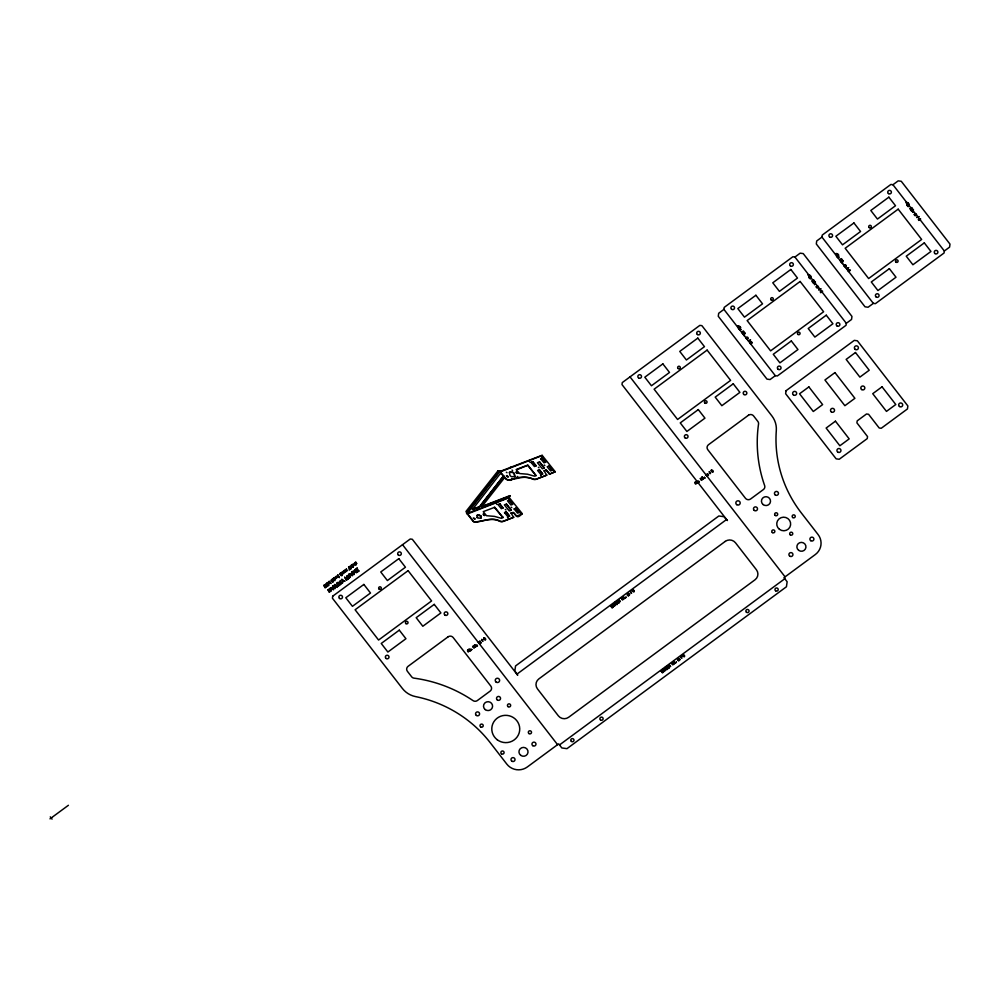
<?xml version="1.0" encoding="UTF-8"?>
<svg xmlns="http://www.w3.org/2000/svg" width="1000" height="1000" viewBox="0 0 1000 1000"><rect width="100%" height="100%" fill="white"/><g stroke="black" fill="none" stroke-linecap="round" stroke-linejoin="round"><path stroke-width="1.5" d="M482.1 506.375L509.925 495.65L509.275 497.638L522.212 513.6C514.788 522 516.2 510.462 510.988 513.112M509.263 497.275L466.987 513.488L472.987 521.163A5.587 5.463 6.5 0 0 474.225 522.1C482.3 522.112 491.388 516.675 499.888 521.375A4.7 4.588 6.5 0 0 503.088 521.462L513.638 517.4L511 512.95L513.375 512.4L516.688 516.087L522.2 513.962M499.663 471.562L498.75 471.037L506.062 478.988A5.587 5.463 6.5 0 0 507.3 479.925C515.375 479.95 524.462 474.513 532.962 479.2A4.7 4.588 6.5 0 0 536.163 479.3L546.712 475.238L544.075 470.788L546.45 470.225L549.763 473.913L555.275 471.788L542.087 455.288L499.688 471.55L467.312 513.425L473.162 520.95A5.587 5.463 6.5 0 0 474.387 521.888C482.475 521.9 491.562 516.462 500.062 521.15A4.7 4.588 6.5 0 0 503.263 521.25L513.812 517.188M502.95 517.762L494.8 507.262L483.237 511.637L486.512 515.712L494.45 516.388L501.4 518.337L503.013 517.087M536.025 475.6L527.712 465.312L516.337 469.862L519.587 473.55L527.525 474.212L534.462 476.163L536.05 475.637L527.875 465.087L516.312 469.475M723.925 309.4L724.2 307.4L792.875 256.75L794.925 257.038L800.163 253.175L803.238 253.6L851.963 316.438L851.55 319.45L846.312 323.312L846.025 325.312L777.362 375.962L775.312 375.688L770.075 379.55L766.988 379.125L718.263 316.275L718.688 313.275L723.925 309.4L775.312 375.688M821.963 237.1L822.237 235.087L890.9 184.438L892.95 184.725L898.2 180.863L901.275 181.287L950 244.125L949.587 247.138L944.338 251L944.062 253L875.4 303.65L873.337 303.375L868.1 307.238L865.025 306.812L816.3 243.962L816.712 240.963L821.963 237.1L873.337 303.375M501.262 473.113A5.775 5.637 6.5 0 0 499.688 474.425L472.45 509.475L478.7 507.287A5.587 5.45 6.5 0 0 480.75 505.75L503.85 476.287M473.275 518.05C477.625 519.763 471.163 517.263 475.125 519.138M483.013 514.163C486.362 518.162 481.788 510.975 484.675 515.575M506.375 475.75C510.3 479.588 504.8 472.6 508.2 476.975M517.75 473.4C517.225 469.387 514.55 474.45 517.95 473.062M476.637 517.263L477.312 517.762M480.712 515.7L481.388 516.188M506.337 472.225L506.987 472.725M496.475 503.938L497.038 504.425M511.987 470.05L512.625 470.55M511.575 478.6L512.137 479.087M505.275 509.438L505.962 509.938M508.975 499.062L509.625 499.575M517.212 476.425L517.788 476.912M507.45 517.55L508.137 518.05M511.15 507.175L511.8 507.688M529.538 461.763L530.112 462.25M520.037 512.7L520.675 513.212M538.35 467.275L539.038 467.762M542.05 456.9L542.7 457.4M540.525 475.387L541.175 475.887M544.225 465.012L544.862 465.513M553.112 470.538L553.787 471.025M477.038 515.363L477.612 517.4A3.688 3.6 6.5 0 0 478.537 518.125L480.962 518.138L480.538 515.887A3.688 3.6 6.5 0 0 479.613 515.15L477.075 515.3L479.438 515.363A3.688 3.6 6.5 0 1 480.375 516.1L480.938 518.138M842.175 262.85L842.65 263.438L842.425 262.613M912.487 211.737L912.95 212.325L912.725 211.5M509.425 472.375L512.812 472.262A5.3 5.175 6.5 0 1 514.288 473.413L514.837 476.662L511.488 476.675A5.3 5.175 6.5 0 1 510.012 475.525L509.375 472.413A1.613 1.575 6.5 0 1 509.888 472.1L512.638 472.475A5.3 5.175 6.5 0 1 514.125 473.625L514.85 476.637M498.013 470.812L465.988 511.438L467.075 513.45M466.488 513.112L499.363 471.413M467.188 514.038L509.3 497.663M500.25 471.863L542.337 455.45M503.512 475.875L480.988 504.888M510.075 467.512L511.213 467.062M472.438 509.288L478.488 507.013A5.587 5.45 6.5 0 0 480.525 505.475L503.625 476.025M504.762 477.413L481.625 506.912L510.15 495.925M505.725 478.612L500.062 471.413M510.312 480.387C517.2 476.413 525.737 476.312 533.138 478.988A4.7 4.588 6.5 0 0 536.337 479.087L546.875 475.025M494.263 507.25L502.75 517.175M499.75 503.825L497.95 504.513L501.337 508.7L503.137 508.013L499.75 503.825L502.875 508.113M531.112 462.463L532.812 461.65L536.213 465.838L534.412 466.525L531.025 462.35L532.812 461.65M506.425 504.087L504.363 504.875L509.288 510.962L511.35 510.163L506.425 504.087L511.087 510.262M509.338 500.125L507.537 500.825L510.925 505.012L512.725 504.312L509.338 500.125L512.463 504.412M539.5 461.912L537.438 462.713L542.362 468.787L544.425 467.987L539.5 461.912L544.163 468.088M540.7 458.762L542.413 457.962L545.8 462.15L544 462.837L540.612 458.65L542.413 457.962M504.613 512.737L506.312 511.925L509.712 516.112L507.912 516.8L504.513 512.612L506.312 511.925M539.388 469.75L537.587 470.45L540.988 474.637L542.788 473.938L539.388 469.75L542.525 474.038M514.2 509.038L515.9 508.237L519.3 512.413L517.5 513.112L514.1 508.925L515.9 508.237M544.062 470.938L545.988 470.05M548.975 466.062L547.175 466.75L550.575 470.938L552.375 470.25L548.975 466.062L552.112 470.35M545.825 470.262L546.45 470.225M546.287 470.438L549.3 473.738M549.125 473.95L549.763 473.913M555.275 471.788L549.587 474.125M500.45 471.213L499.712 471.838M50 818.863L51.75 817.575M52.325 817.138L68.412 805.288M739.188 328.975L739.9 328.45L740.475 329.387L739.575 329.475M810.438 277.162L811.05 276.3L809.05 277.775L810.475 279L810.837 277.663M746.188 338.025L746.85 337.537L747.463 338.413L746.663 338.65M478.225 642.113L479.475 642.562L479.988 640.812L479.95 642.237L481.075 642.725L479.75 644.075M696.775 480.9L698.025 483.062L699.25 481.987L698.625 481.062L697.387 481.7M697.575 481.938L698.838 481.562L698.112 482.638M517.188 673.962L726.3 519.712M559.487 744.938L784.8 578.737M515.962 472.062L517.775 473.075M510.487 480.175L507.463 479.712A5.587 5.463 6.5 0 1 506.238 478.775L505.9 478.4M814.663 283.988L814.562 284.738L814.688 283.812M744.362 335.1L744.262 335.85L744.388 334.925M625.788 597.1L625.688 597.837L626.138 597.1M676.112 662.013L676.012 662.75L676.462 662.013M497.775 470.9L498.988 470.95M542.238 458.175L545.538 462.25M532.65 461.863L535.95 465.938M515.737 508.45L519.038 512.525M506.15 512.137L509.45 516.213M892.95 184.725L944.338 251M794.925 257.038L846.312 323.312M630.025 376.875L785.062 576.85M402.525 544.688L557.562 744.663M50.275 816.862L52.05 819.137M817.763 287.3L816.488 286.913L817.15 286.425L817.763 287.3M845.487 266.1L844.212 265.725L844.875 265.225L845.487 266.1M915.788 214.988L914.513 214.6L915.175 214.112L915.788 214.988M328.663 582.413L329.75 583.038L328.663 582.413M354.312 564.725C352.375 561.45 352.4 567.9 354.312 564.725M333.237 581.138C331.55 582.762 333.787 580.125 332.8 579.475C331.087 578.263 330.588 582.337 331.562 580.35C332.45 579.475 332.388 584.9 333.237 581.138M474.787 647.125L473.9 648.125L473.15 647.175L474.113 646.6L472.612 646.4L473.888 645.975L474.787 647.125M623.387 599.038L622.513 600.025L621.763 599.087L622.725 598.5L621.225 598.3L622.5 597.888L623.387 599.038M673.725 663.95L672.837 664.938L672.087 664L673.012 663.363L671.55 663.213L672.825 662.8L673.725 663.95M702.288 479.312L701.4 480.312L700.65 479.363L701.612 478.787L700.113 478.587L701.388 478.162L702.288 479.312M340.487 581.525L340.35 582.4L341.887 583.05L340.075 584.9L338 582.225L339.275 583.138L340.4 580.45L340.487 581.525M349.162 575.125L349.025 576L350.562 576.638L348.75 578.5L346.675 575.825L347.962 576.737L348.625 574.375L351.575 573.475L351.675 572.137L352.638 575.625L349.125 574.012L349.162 575.125M628.663 593.513L629.688 594.625L628.362 595.988C625.188 594.125 629.288 593.837 628.663 593.513M678.988 658.425L680.013 659.538L678.688 660.9C675.512 659.038 679.613 658.75 678.988 658.425M707.55 473.787L708.575 474.913L707.25 476.262C704.075 474.412 708.175 474.113 707.55 473.787M471.763 649.5L470.525 650.875L469 648.913L471.763 649.5M483.913 638.275L484.938 638.65L483.913 638.275M632.513 590.188L633.55 590.55L632.513 590.188M682.837 655.1L683.875 655.462L682.837 655.1M711.4 470.462L712.438 470.838L711.4 470.462M615.2 604.8L614.263 605.788L613.325 604.6L614.312 603.875L615.2 604.8M665.537 669.712L664.587 670.7L663.662 669.513L664.638 668.787L665.537 669.712M342.075 575.013C342.375 577.388 338.35 573.538 340.65 572.95L340.087 573.987L342.075 575.013M467.675 650.312C469.95 653.425 466.675 651.688 467.75 649.788C469.787 649.013 470.812 653.213 468.425 649.862L467.675 650.312M695.175 482.5C697.45 485.613 694.175 483.875 695.25 481.975C697.288 481.2 698.312 485.4 695.925 482.05L695.175 482.5M613.088 604.312L614.163 606.075L615.462 605.35L614.7 603.675L613.088 604.312M663.413 669.225L664.488 670.987L665.8 670.263L665.025 668.587L663.413 669.225M750.738 342.388L751.338 343.338L752.3 342.413L750.65 342.075L749.963 342.912L750.55 343.85L750.738 342.388M821.038 291.275L821.637 292.225L822.613 291.3L820.95 290.963L820.263 291.788L820.85 292.738L821.038 291.275M848.763 270.075L849.375 271.025L850.337 270.1L848.675 269.762L848 270.6L848.575 271.537L848.763 270.075M919.062 218.962L919.675 219.913L920.638 218.988L918.975 218.65L918.3 219.475L918.875 220.425L919.062 218.962M743.188 332.088L743.35 330.962L743.95 331.7L743.238 332.738L742.125 333.05L741.587 332.2L742.55 331.475L743.188 332.088M813.487 280.975L813.65 279.85L814.25 280.587L813.538 281.625L812.425 281.938L811.888 281.087L812.85 280.363L813.487 280.975M841.225 259.775L841.388 258.65L841.975 259.387L841.275 260.425L840.163 260.738L839.625 259.887L840.588 259.163L841.225 259.775M911.525 208.663L911.688 207.537L912.275 208.275L911.575 209.312L910.462 209.625L909.925 208.775L910.888 208.05L911.525 208.663M334.162 577.913C336.938 581.2 335.487 575.575 334.162 577.913M335.95 576.6C338.725 579.888 337.275 574.263 335.95 576.6M352.113 566.8L351.112 567.463L351.312 568.612L349.575 566.362L351.4 567.112L351.075 565.25L352.113 566.8M342.925 573.25L341 572.688L342.262 574.312L343.212 573.675L344.487 572.475L343.45 570.887L343.812 572.712L342.013 571.95L342.925 573.25M345.775 571.15L343.85 570.588L345.112 572.212L347.038 570.85L346.287 568.787L346.65 570.612L344.85 569.85L345.775 571.15M328.075 589.738L329.075 592.038L331.425 590.788C331.4 589.637 329.25 593.725 328.387 590.487L329.425 589.113L330.3 589.55L329.738 590.45L330.9 589.6L330.125 588.612L328.075 589.738M333.038 578.638L333.938 580.462L335.025 580.562L333.675 578.138L333.038 578.638M332.688 596.2L332.413 598.2L402.4 688.475A21.962 21.438 6.5 0 0 415.562 696.6A124.438 121.487 6.5 0 1 490.125 742.575L506.825 764.125A14.638 14.287 6.5 0 0 527.337 766.963L558.663 743.863L561.838 747.95L566.962 748.662L786.438 586.763L787.138 581.763L783.962 577.663L815.288 554.562A14.638 14.287 6.5 0 0 818.075 534.538L801.363 512.987A124.438 121.487 6.5 0 1 776.312 430.487A21.962 21.438 6.5 0 0 771.888 415.925L701.9 325.65L699.85 325.375L622.275 382.587L622 384.588L727.425 520.575L723.962 516.688L718.838 515.988L515.55 665.938L514.85 670.938L517.737 675.25L412.312 539.275L410.262 538.987L332.688 596.2M786.062 390.7L785.638 393.713L836.137 458.837L839.212 459.263L867.262 438.587L867.537 436.575L856.912 422.863L857.188 420.863L866.5 413.988L868.562 414.275L879.188 427.987L881.237 428.275L907.45 408.938L907.862 405.938L857.375 340.8L854.287 340.375L786.062 390.7M330.075 583.013C328.55 585.275 327.425 581.138 329.4 581.25L331.138 583.5L330.075 583.013M476.362 646.2L475.15 646.787L474.513 644.8L476.362 646.2M624.975 598.112L623.75 598.7L623.125 596.7L624.975 598.112M703.863 478.387L702.65 478.975L702.013 476.987L703.863 478.387M675.3 663.025L674.087 663.612L673.45 661.612L675.3 663.025M613.038 606.512L612.225 607.525L611.062 606.025L612.087 605.475L613.038 606.512M663.363 671.425L662.55 672.438L661.388 670.938L662.412 670.387L663.363 671.425M740.1 326.725L738.413 328.462L739.788 326.85C735.888 326.6 738.05 324.688 740.1 326.725M810.4 275.613L808.713 277.35L810.088 275.738C806.188 275.487 808.35 273.575 810.4 275.613M838.138 254.412L836.45 256.15L837.812 254.537C833.925 254.288 836.075 252.375 838.138 254.412M908.438 203.3L906.75 205.037L908.112 203.425C904.225 203.175 906.375 201.262 908.438 203.3M748.487 340.925L750.525 340.012L748.487 340.925M818.787 289.812L820.825 288.9L818.787 289.812M846.525 268.612L848.55 267.7L846.525 268.612M916.825 217.5L918.85 216.588L916.825 217.5M335.763 578.5L334.988 578.625L335.763 578.5M337.55 577.188L336.763 577.312L337.55 577.188M471.438 649.638L470.613 650.45L470.075 649.75L471.438 649.638M742.962 333.425C742.15 336 746.838 333.438 744.438 332.525L742.962 333.425M813.263 282.312C812.45 284.887 817.138 282.325 814.75 281.413L813.263 282.312M840.987 261.112C840.188 263.688 844.862 261.125 842.475 260.212L840.987 261.112M911.287 210C910.487 212.575 915.175 210.012 912.775 209.1L911.287 210M474.663 645L475.913 646.612L474.663 645M623.275 596.9L624.525 598.513L623.275 596.9M702.163 477.188L703.413 478.8L702.163 477.188M673.6 661.812L674.85 663.425L673.6 661.812M613.35 606.788L612.137 607.95L610.612 605.988L612.325 605.212L613.35 606.788M663.675 671.7L662.463 672.862L660.938 670.9L662.65 670.125L663.675 671.7M474.538 647.425L473.475 647.188L474.538 647.425M623.15 599.338L622.075 599.1L623.15 599.338M702.038 479.613L700.975 479.375L702.038 479.613M673.475 664.25L672.412 664.013L673.475 664.25M483.913 637.863L483.963 639.325L485.5 639.85L485.688 638.95L485.075 639.75L484.275 639.25L485.062 638.075L483.913 637.863M632.525 589.775L632.562 591.237L634.1 591.763L634.288 590.85L633.675 591.663L632.888 591.15L633.675 589.975L632.525 589.775M711.413 470.05L711.462 471.512L713 472.038L713.188 471.138L712.562 471.938L711.775 471.425L712.562 470.262L711.413 470.05M682.85 654.688L682.887 656.15L684.425 656.675L684.625 655.763L684 656.575L683.213 656.062L684 654.887L682.85 654.688M476.85 645.1L477.438 645.837L476.85 645.1M704.35 477.287L704.938 478.025L704.35 477.287M810.788 278.275L809.488 277.863L810.2 277.337L810.788 278.275M838.512 257.075L837.225 256.663L837.938 256.137L838.512 257.075M908.812 205.963L907.525 205.55L908.238 205.025L908.812 205.963M747.775 338.7L746.8 339.162L745.763 337.938C747.288 335.613 749.075 338.575 747.775 338.7M818.088 287.587L817.1 288.05L816.062 286.825C817.588 284.5 819.388 287.462 818.088 287.587M845.812 266.388L844.837 266.85L843.787 265.625C845.325 263.3 847.113 266.275 845.812 266.388M916.112 215.275L915.138 215.738L914.087 214.513C915.625 212.188 917.412 215.15 916.112 215.275M740.8 329.487L739.862 330.087L738.75 328.888L740.75 327.413L740.138 328.275L740.8 329.487M838.838 257.175L837.887 257.775L836.787 256.575L838.787 255.1L838.175 255.963L838.838 257.175M909.137 206.062L908.188 206.663L907.087 205.463L909.087 203.988L908.475 204.85L909.137 206.062M751.15 342.137L751.762 342.9L751.15 342.137M821.45 291.025L822.062 291.788L821.45 291.025M849.175 269.825L849.8 270.587L849.175 269.825M919.488 218.713L920.1 219.475L919.488 218.713M742.15 331.9L742.725 332.688L742.15 331.9M812.45 280.788L813.025 281.575L812.45 280.788M840.175 259.587L840.763 260.375L840.175 259.587M910.475 208.475L911.062 209.262L910.475 208.475M341.413 583.25L340.2 584.338L339.513 583.45L340.712 582.638L341.413 583.25M350.087 576.85L348.875 577.938L348.2 577.05L349.4 576.237L350.087 576.85M480.737 642.875L479.85 643.662L479.338 643.012L480.737 642.875M708.238 475.05L707.35 475.85L706.838 475.2L708.238 475.05M629.35 594.775L628.45 595.575L627.95 594.925L629.35 594.775M679.675 659.688L678.775 660.487L678.275 659.837L679.675 659.688M743.675 333.175C741.688 335.95 746.925 332.075 743.675 333.175M813.975 282.062C811.988 284.825 817.225 280.95 813.975 282.062M841.7 260.863C839.725 263.637 844.963 259.762 841.7 260.863M912 209.75C910.025 212.525 915.263 208.637 912 209.75M323.85 585.337L325.163 587.9L325.863 587.388L325.087 585.55L326.688 586.775L327.388 586.263L325.637 584.025L326.575 586.1L324.75 584.675L325.225 587.1L323.85 585.337M326.538 583.362L327.362 585.312L326.538 583.362M327.425 582.7L328.725 585.275L327.425 582.7M337.912 574.963L339.225 577.537L337.912 574.963M348.6 567.087L349.588 569.288C347.388 571.562 352.875 567.513 350.05 568.95L348.6 567.087M351.962 564.6L352.788 566.55L351.962 564.6M354.613 562.638L355.925 565.212L355.438 563.7L356.938 563.488L355.913 563.312L355.712 561.838L355.387 563.225L354.613 562.638M327.962 585.212L327.837 585.925L327.962 585.212M353.4 566.45L353.263 567.175L353.4 566.45M330.45 587.788L333.575 589.688L332.625 586.188L332.525 587.537L331.375 588.375L330.45 587.788M333.25 585.725L334.975 588.65L335.15 585.225C340.838 592.35 332.337 578.413 334.888 587.825L333.25 585.725M336.712 583.162L338.188 585.788C335.275 588.45 341.962 583.513 338.55 585.525L336.712 583.162M341.875 579.362L342.537 583.075L342.812 580.9L345.037 581.237L341.875 579.362M344.725 577.263L346.438 580.2L348.275 578.85L346.55 579.625L345.913 578.787L347.188 577.85L345.662 578.475L344.725 577.263M352.3 571.675L354.025 574.6L353.562 571.337L356.625 572.688L354.55 570.013L355.938 572.5L353.088 571.087L354.062 573.95L352.3 571.675M357.175 568.075L355.138 569.575L357.212 572.25L359.188 570.788L357.337 571.663L356.7 570.85L357.962 569.425L356.45 570.538L355.75 569.625L357.175 568.075M332.638 587.9L331.712 588.587L333.162 589.55L332.638 587.9M351.688 573.85L350.763 574.538L352.212 575.5L351.688 573.85M363.85 584.438L345.8 597.762L352.438 606.325L370.5 593.013L363.85 584.438M398.8 558.663L380.75 571.975L387.388 580.55L405.45 567.225L398.8 558.663M662.862 363.875L644.812 377.2L651.45 385.763L669.513 372.45L662.862 363.875M697.812 338.1L679.762 351.413L686.4 359.988L704.463 346.662L697.812 338.1M755.888 295.262L737.825 308.575L744.475 317.15L762.537 303.825L755.888 295.262M790.837 269.475L772.775 282.8L779.425 291.375L797.487 278.05L790.837 269.475M853.925 222.95L835.863 236.262L842.513 244.838L860.562 231.513L853.925 222.95M888.863 197.162L870.812 210.487L877.45 219.062L895.512 205.738L888.863 197.162M408.1 570.662L355.1 609.763L378.575 640.037L431.587 600.938L408.1 570.662M707.113 350.1L654.112 389.2L677.588 419.475L730.6 380.375L707.113 350.1M800.138 281.475L747.138 320.575L770.612 350.863L823.612 311.762L800.138 281.475M898.175 209.163L845.163 248.263L868.637 278.55L921.65 239.45L898.175 209.163M399.288 630.15L381.238 643.462L387.875 652.038L405.938 638.725L399.288 630.15M434.237 604.375L416.188 617.688L422.825 626.263L440.887 612.938L434.237 604.375M698.3 409.588L680.25 422.9L686.888 431.475L704.95 418.15L698.3 409.588M733.25 383.8L715.2 397.125L721.838 405.7L739.9 392.375L733.25 383.8M791.325 340.962L773.275 354.288L779.912 362.863L797.975 349.538L791.325 340.962M826.275 315.188L808.213 328.512L814.862 337.075L832.925 323.762L826.275 315.188M889.362 268.663L871.3 281.975L877.95 290.55L896 277.225L889.362 268.663M924.3 242.875L906.25 256.2L912.9 264.762L930.95 251.45L924.3 242.875M448.062 636.838L408.1 666.312A3.663 3.575 6.5 0 0 407.4 671.312L411.625 676.762A3.663 3.575 6.5 0 0 413.95 678.138A135.988 132.762 6.5 0 1 472.975 700.575A3.663 3.575 6.5 0 0 477.337 700.562L490.138 691.112A3.663 3.575 6.5 0 0 490.838 686.112L453.188 637.55A3.663 3.575 6.5 0 0 448.062 636.838M748.475 415.238L708.512 444.712A3.663 3.575 6.5 0 0 707.812 449.725L745.462 498.288A3.663 3.575 6.5 0 0 750.588 499L763.4 489.55A3.663 3.575 6.5 0 0 764.6 485.45A135.988 132.762 6.5 0 1 758.55 423.963A3.663 3.575 6.5 0 0 757.825 421.4L753.6 415.95A3.663 3.575 6.5 0 0 748.475 415.238M808.875 386.9L799.55 393.775L813.288 411.488L822.613 404.613L808.875 386.9M855.475 352.525L846.15 359.4L859.887 377.113L869.212 370.238L855.475 352.525M834.963 372.6L824.938 379.988L844.875 405.7L854.9 398.312L834.963 372.6M481.85 639.438C481.375 641.575 484.688 642.588 481.85 639.438M709.35 471.625C708.875 473.762 712.188 474.775 709.35 471.625M835.45 421.175L826.137 428.05L839.862 445.763L849.188 438.888L835.45 421.175M882.05 386.812L872.738 393.688L886.462 411.388L895.788 404.513L882.05 386.812M615.438 602.425C613.75 600.938 618.8 608.413 616.737 601.9L618.737 603.088L616.663 601.525L617.263 603.8L615.438 602.425M617.712 600.75L618.975 602.9L619.113 600.388C622.625 604.812 617.212 596.213 618.913 602.3L617.712 600.75M630.45 591.35C629.987 593.488 633.3 594.5 630.45 591.35M725.263 541.388L538.862 678.888A7.325 7.15 6.5 0 0 537.475 688.9L558.375 715.863A7.325 7.15 6.5 0 0 568.638 717.275L755.025 579.788A7.325 7.15 6.5 0 0 756.425 569.775L735.512 542.812A7.325 7.15 6.5 0 0 725.263 541.388M665.763 667.337C664.075 665.85 669.125 673.325 667.075 666.812L669.062 668L666.988 666.438L667.588 668.713L665.763 667.337M668.037 665.662L669.312 667.812L669.438 665.3C672.962 669.725 667.55 661.125 669.237 667.212L668.037 665.662M680.788 656.263C680.312 658.4 683.625 659.412 680.788 656.263M497.212 739.737A13.987 13.65 6.5 0 0 519.612 730.9A13.987 13.65 6.5 0 0 500.475 716.312A13.987 13.65 6.5 0 0 497.212 739.737M398.387 555.062A1.825 1.787 6.5 0 0 401.312 553.9A1.825 1.787 6.5 0 0 398.812 552A1.825 1.787 6.5 0 0 398.387 555.062M339.55 598.462A1.825 1.787 6.5 0 0 342.488 597.3A1.825 1.787 6.5 0 0 339.975 595.4A1.825 1.787 6.5 0 0 339.55 598.462M444.888 615.05A1.825 1.787 6.5 0 0 447.825 613.9A1.825 1.787 6.5 0 0 445.325 611.987A1.825 1.787 6.5 0 0 444.888 615.05M386.062 658.45A1.825 1.787 6.5 0 0 389 657.3A1.825 1.787 6.5 0 0 386.488 655.387A1.825 1.787 6.5 0 0 386.062 658.45M638.562 377.9A1.825 1.787 6.5 0 0 641.5 376.737A1.825 1.787 6.5 0 0 638.987 374.825A1.825 1.787 6.5 0 0 638.562 377.9M697.387 334.5A1.825 1.787 6.5 0 0 700.325 333.338A1.825 1.787 6.5 0 0 697.825 331.438A1.825 1.787 6.5 0 0 697.387 334.5M685.075 437.887A1.825 1.787 6.5 0 0 688.012 436.725A1.825 1.787 6.5 0 0 685.5 434.825A1.825 1.787 6.5 0 0 685.075 437.887M743.9 394.487A1.825 1.787 6.5 0 0 746.838 393.338A1.825 1.787 6.5 0 0 744.338 391.425A1.825 1.787 6.5 0 0 743.9 394.487M779.438 529.325A6.95 6.787 6.5 0 0 790.588 524.925A6.95 6.787 6.5 0 0 781.062 517.675A6.95 6.787 6.5 0 0 779.438 529.325M731.587 309.275A1.825 1.787 6.5 0 0 734.513 308.125A1.825 1.787 6.5 0 0 732.013 306.212A1.825 1.787 6.5 0 0 731.587 309.275M790.413 265.887A1.825 1.787 6.5 0 0 793.35 264.725A1.825 1.787 6.5 0 0 790.837 262.812A1.825 1.787 6.5 0 0 790.413 265.887M778.1 369.275A1.825 1.787 6.5 0 0 781.025 368.113A1.825 1.787 6.5 0 0 778.525 366.2A1.825 1.787 6.5 0 0 778.1 369.275M836.925 325.875A1.825 1.787 6.5 0 0 839.862 324.712A1.825 1.787 6.5 0 0 837.35 322.812A1.825 1.787 6.5 0 0 836.925 325.875M520.712 755.325A4.537 4.425 6.5 0 0 527.987 752.463A4.537 4.425 6.5 0 0 521.775 747.725A4.537 4.425 6.5 0 0 520.712 755.325M485.275 709.625A4.537 4.425 6.5 0 0 492.55 706.75A4.537 4.425 6.5 0 0 486.337 702.013A4.537 4.425 6.5 0 0 485.275 709.625M763.2 504.613A4.537 4.425 6.5 0 0 770.475 501.737A4.537 4.425 6.5 0 0 764.262 497.013A4.537 4.425 6.5 0 0 763.2 504.613M798.637 550.312A4.537 4.425 6.5 0 0 805.913 547.45A4.537 4.425 6.5 0 0 799.7 542.712A4.537 4.425 6.5 0 0 798.637 550.312M511.8 761.137A2.013 1.963 6.5 0 0 515 759.812A2.013 1.963 6.5 0 0 512.2 757.763A2.013 1.963 6.5 0 0 511.8 761.137M532.737 745.65A2.013 1.963 6.5 0 0 535.962 744.375A2.013 1.963 6.5 0 0 533.212 742.275A2.013 1.963 6.5 0 0 532.737 745.65M810.662 540.638A2.013 1.963 6.5 0 0 813.888 539.375A2.013 1.963 6.5 0 0 811.137 537.275A2.013 1.963 6.5 0 0 810.662 540.638M789.7 556.112A2.013 1.963 6.5 0 0 792.925 554.837A2.013 1.963 6.5 0 0 790.163 552.737A2.013 1.963 6.5 0 0 789.7 556.112M476.337 715.413A2.013 1.963 6.5 0 0 479.562 714.137A2.013 1.963 6.5 0 0 476.8 712.038A2.013 1.963 6.5 0 0 476.337 715.413M497.3 699.938A2.013 1.963 6.5 0 0 500.525 698.675A2.013 1.963 6.5 0 0 497.775 696.575A2.013 1.963 6.5 0 0 497.3 699.938M775.238 494.95A2.013 1.963 6.5 0 0 778.45 493.65A2.013 1.963 6.5 0 0 775.688 491.575A2.013 1.963 6.5 0 0 775.238 494.95M754.262 510.4A2.013 1.963 6.5 0 0 757.487 509.125A2.013 1.963 6.5 0 0 754.725 507.025A2.013 1.963 6.5 0 0 754.262 510.4M829.613 236.962A1.825 1.787 6.5 0 0 832.55 235.812A1.825 1.787 6.5 0 0 830.037 233.9A1.825 1.787 6.5 0 0 829.613 236.962M888.45 193.575A1.825 1.787 6.5 0 0 891.375 192.413A1.825 1.787 6.5 0 0 888.875 190.5A1.825 1.787 6.5 0 0 888.45 193.575M876.125 296.962A1.825 1.787 6.5 0 0 879.062 295.8A1.825 1.787 6.5 0 0 876.55 293.888A1.825 1.787 6.5 0 0 876.125 296.962M934.963 253.562A1.825 1.787 6.5 0 0 937.887 252.4A1.825 1.787 6.5 0 0 935.387 250.5A1.825 1.787 6.5 0 0 934.963 253.562M379.113 589.075A1.312 1.288 6.5 0 0 381.262 588.337A1.312 1.288 6.5 0 0 379.525 586.875A1.312 1.288 6.5 0 0 379.113 589.075M405.913 623.612A1.312 1.288 6.5 0 0 408.025 622.788A1.312 1.288 6.5 0 0 406.225 621.413A1.312 1.288 6.5 0 0 405.913 623.612M704.925 403.062A1.312 1.288 6.5 0 0 707.038 402.225A1.312 1.288 6.5 0 0 705.225 400.85A1.312 1.288 6.5 0 0 704.925 403.062M678.162 368.55A1.312 1.288 6.5 0 0 680.275 367.713A1.312 1.288 6.5 0 0 678.475 366.337A1.312 1.288 6.5 0 0 678.162 368.55M797.9 334.4A1.312 1.288 6.5 0 0 800.05 333.663A1.312 1.288 6.5 0 0 798.312 332.212A1.312 1.288 6.5 0 0 797.9 334.4M771.188 299.925A1.312 1.288 6.5 0 0 773.3 299.1A1.312 1.288 6.5 0 0 771.5 297.725A1.312 1.288 6.5 0 0 771.188 299.925M895.975 262.125A1.312 1.288 6.5 0 0 898.088 261.288A1.312 1.288 6.5 0 0 896.287 259.925A1.312 1.288 6.5 0 0 895.975 262.125M869.225 227.613A1.312 1.288 6.5 0 0 871.338 226.788A1.312 1.288 6.5 0 0 869.525 225.413A1.312 1.288 6.5 0 0 869.225 227.613M496.1 682.075A2.2 2.15 6.5 0 0 499.613 680.675A2.2 2.15 6.5 0 0 496.613 678.388A2.2 2.15 6.5 0 0 496.1 682.075M736.663 504.625A2.2 2.15 6.5 0 0 740.175 503.237A2.2 2.15 6.5 0 0 737.175 500.95A2.2 2.15 6.5 0 0 736.663 504.625M501.5 753.8A1.613 1.575 6.5 0 0 504.075 752.775A1.613 1.575 6.5 0 0 501.875 751.1A1.613 1.575 6.5 0 0 501.5 753.8M508 706.6A1.613 1.575 6.5 0 0 510.637 705.713A1.613 1.575 6.5 0 0 508.525 703.925A1.613 1.575 6.5 0 0 508 706.6M480.637 726.888A1.613 1.575 6.5 0 0 483.212 725.863A1.613 1.575 6.5 0 0 481.012 724.188A1.613 1.575 6.5 0 0 480.637 726.888M528.938 733.562A1.613 1.575 6.5 0 0 531.512 732.537A1.613 1.575 6.5 0 0 529.312 730.863A1.613 1.575 6.5 0 0 528.938 733.562M571.4 741.413A1.613 1.575 6.5 0 0 573.975 740.387A1.613 1.575 6.5 0 0 571.775 738.713A1.613 1.575 6.5 0 0 571.4 741.413M600.475 719.887A1.613 1.575 6.5 0 0 603.1 718.975A1.613 1.575 6.5 0 0 600.962 717.2A1.613 1.575 6.5 0 0 600.475 719.887M775.6 590.788A1.613 1.575 6.5 0 0 778.188 589.763A1.613 1.575 6.5 0 0 775.975 588.088A1.613 1.575 6.5 0 0 775.6 590.788M746.475 612.263A1.613 1.575 6.5 0 0 749.062 611.25A1.613 1.575 6.5 0 0 746.85 609.562A1.613 1.575 6.5 0 0 746.475 612.263M772.375 532.575A1.538 1.5 6.5 0 0 774.837 531.613A1.538 1.5 6.5 0 0 772.725 530A1.538 1.5 6.5 0 0 772.375 532.575M792.763 517.537A1.538 1.5 6.5 0 0 795.225 516.562A1.538 1.5 6.5 0 0 793.112 514.963A1.538 1.5 6.5 0 0 792.763 517.537M790.288 534.875A1.538 1.5 6.5 0 0 792.75 533.9A1.538 1.5 6.5 0 0 790.638 532.3A1.538 1.5 6.5 0 0 790.288 534.875M775.238 515.45A1.538 1.5 6.5 0 0 777.688 514.462A1.538 1.5 6.5 0 0 775.562 512.875A1.538 1.5 6.5 0 0 775.238 515.45M855.163 349.35A2.013 1.963 6.5 0 0 858.388 348.088A2.013 1.963 6.5 0 0 855.625 345.988A2.013 1.963 6.5 0 0 855.163 349.35M899.463 406.488A2.013 1.963 6.5 0 0 902.688 405.213A2.013 1.963 6.5 0 0 899.925 403.113A2.013 1.963 6.5 0 0 899.463 406.488M861.587 389.525A2.013 1.963 6.5 0 0 864.812 388.25A2.013 1.963 6.5 0 0 862.05 386.15A2.013 1.963 6.5 0 0 861.587 389.525M793.413 394.9A2.013 1.963 6.5 0 0 796.65 393.625A2.013 1.963 6.5 0 0 793.888 391.525A2.013 1.963 6.5 0 0 793.413 394.9M837.712 452.038A2.013 1.963 6.5 0 0 840.938 450.763A2.013 1.963 6.5 0 0 838.188 448.663A2.013 1.963 6.5 0 0 837.712 452.038M831.3 411.863A2.013 1.963 6.5 0 0 834.525 410.588A2.013 1.963 6.5 0 0 831.762 408.488A2.013 1.963 6.5 0 0 831.3 411.863"/></g></svg>
